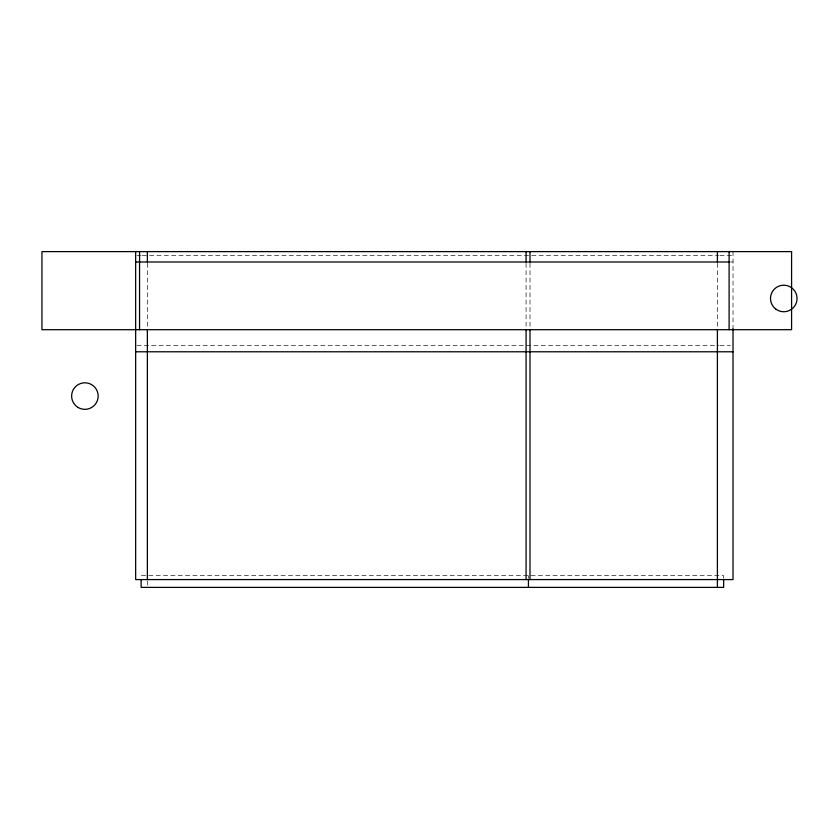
<?xml version="1.0" encoding="UTF-8"?>
<svg xmlns="http://www.w3.org/2000/svg" width="839" height="839" viewBox="0 0 839 839"><rect width="100%" height="100%" fill="white"/><g stroke="black" fill="none" stroke-linecap="round" stroke-linejoin="round"><path stroke-width="0.63" stroke-dasharray="4.2 3.15" d="M136.967 255.517L140.9 255.517M142.2 255.517L718.614 255.517M719.925 255.517L733.024 255.517M730.402 261.988L733.024 261.988M136.967 345.322L718.614 345.322M719.925 345.322L730.402 345.322M733.024 251.616L733.024 328.71M723.648 578.281L723.648 575.669L141.12 575.669L141.12 578.281M717.397 263.289L717.397 328.71M529.996 263.289L529.996 328.395M528.434 575.669L528.434 578.281M526.084 263.289L526.084 328.395M147.37 263.289L147.37 328.71M147.37 580.882L147.37 586.083"/><path stroke-width="1.26" d="M135.656 261.988L729.112 261.988M135.656 351.782L733.024 351.782M733.024 328.71L733.024 579.581L135.656 579.581L135.656 251.616M729.112 251.616L729.112 329.696M723.648 579.581L723.648 587.384L141.12 587.384L141.12 579.581M717.397 251.616L717.397 261.988M717.397 329.664L717.397 587.384M529.996 251.616L529.996 261.988M529.996 329.664L529.996 579.581M528.434 579.581L528.434 587.384M526.084 251.616L526.084 261.988M526.084 329.664L526.084 579.581M147.37 251.616L147.37 261.988M147.37 329.664L147.37 579.581M139.557 251.616L139.557 329.696M791.586 251.616L41.95 251.616L41.95 329.696L791.586 329.696L791.586 251.616M776.127 309.318A13.277 13.277 0 0 0 796.998 299.659A13.277 13.277 0 0 0 778.193 286.424A13.277 13.277 0 0 0 776.127 309.318M78.258 407.565A13.277 13.277 0 0 0 98.173 396.071A13.277 13.277 0 0 0 78.258 384.577A13.277 13.277 0 0 0 78.258 407.565"/></g></svg>
